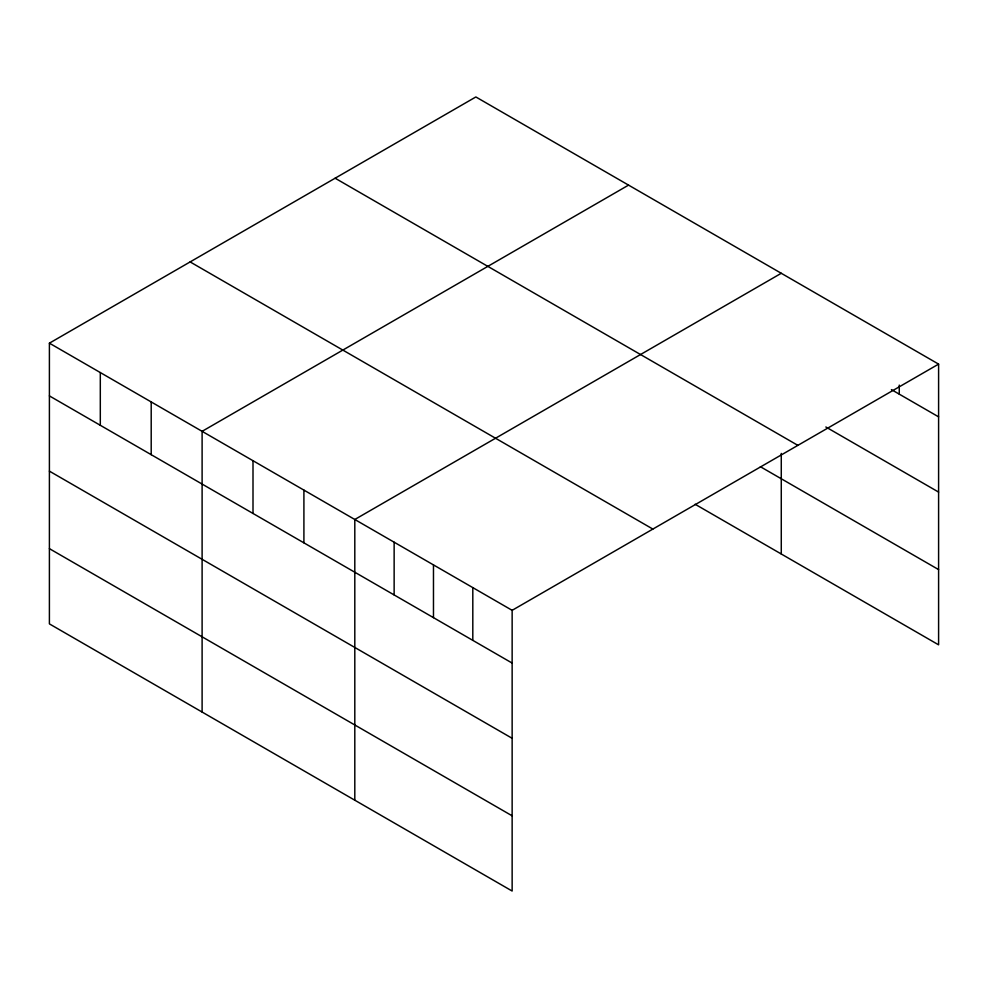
<?xml version="1.0" encoding="UTF-8"?>
<svg xmlns="http://www.w3.org/2000/svg" width="988" height="988" viewBox="0 0 988 988"><rect width="100%" height="100%" fill="white"/><g stroke="black" fill="none" stroke-linecap="round" stroke-linejoin="round"><path stroke-width="1.48" d="M49.4 343.169L512.142 610.325L512.142 891.04L49.4 623.885L49.4 343.169L475.858 96.96L938.6 364.115L938.6 644.831L695.132 504.263M628.566 185.114L202.108 431.336L202.108 712.052M781.273 273.281L354.803 519.49L354.803 800.206M512.142 610.325L938.6 364.115M891.398 389.605L938.6 416.85M825.845 426.989L938.6 492.086M335.13 178.211L797.872 445.366M760.39 466.707L938.6 569.594M190.128 261.919L652.87 529.074M49.4 395.904L512.142 663.072M49.4 471.14L512.142 738.295M49.4 548.649L512.142 815.816M899.265 385.098L899.265 394.138M781.273 453.418L781.273 553.996M472.807 587.625L472.807 640.36M433.473 564.914L433.473 617.648M394.138 542.202L394.138 594.937M303.909 490.11L303.909 542.844M253.002 460.717L253.002 513.451M151.201 401.943L151.201 454.678M100.307 372.562L100.307 425.297"/></g></svg>
